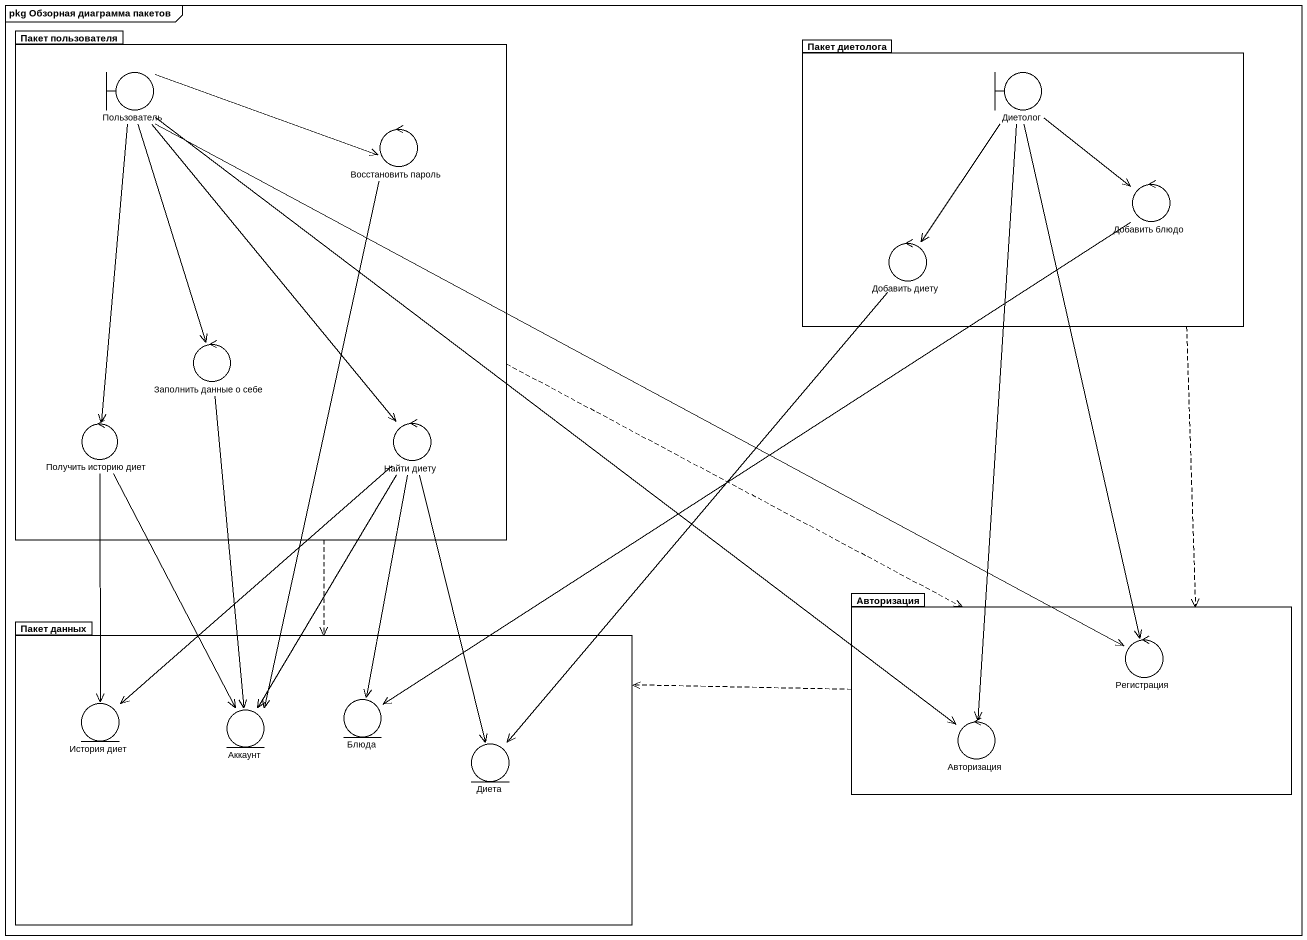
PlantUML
@startuml
mainframe pkg Обзорная диаграмма пакетов
package "Пакет пользователя" as Пакет_пользователя {
  boundary Пользователь
  control "Восстановить пароль" as Восстановить_пароль
  control "Заполнить данные о себе" as Заполнить_данные_о_себе
  control "Получить историю диет" as Получить_историю_диет
  control "Найти диету" as Найти_диету
}
package "Пакет диетолога" as Пакет_диетолога {
  boundary Диетолог
  control "Добавить блюдо" as Добавить_блюдо
  control "Добавить диету" as Добавить_диету
}
package Авторизация {
  control Регистрация
  control "Авторизация" as Авторизация_2
}
package "Пакет данных" as Пакет_данных {
  entity "История диет" as История_диет
  entity Аккаунт
  entity Блюда
  entity Диета
}
Пакет_пользователя .right.> Авторизация
Пакет_пользователя ..> Пакет_данных
Пакет_диетолога ..> Авторизация
Пользователь -right-> Восстановить_пароль
Пользователь --> Заполнить_данные_о_себе
Пользователь --> Получить_историю_диет
Пользователь --> Найти_диету
Пользователь -right-> Регистрация
Пользователь --> Авторизация_2
Диетолог --> Добавить_блюдо
Диетолог --> Добавить_диету
Диетолог --> Регистрация
Диетолог --> Авторизация_2
Восстановить_пароль --> Аккаунт
Добавить_блюдо --> Блюда
Добавить_диету --> Диета
Заполнить_данные_о_себе --> Аккаунт
Получить_историю_диет --> История_диет
Получить_историю_диет --> Аккаунт
Найти_диету --> История_диет
Найти_диету --> Аккаунт
Найти_диету --> Блюда
Найти_диету --> Диета
Авторизация .left.> Пакет_данных
@enduml
